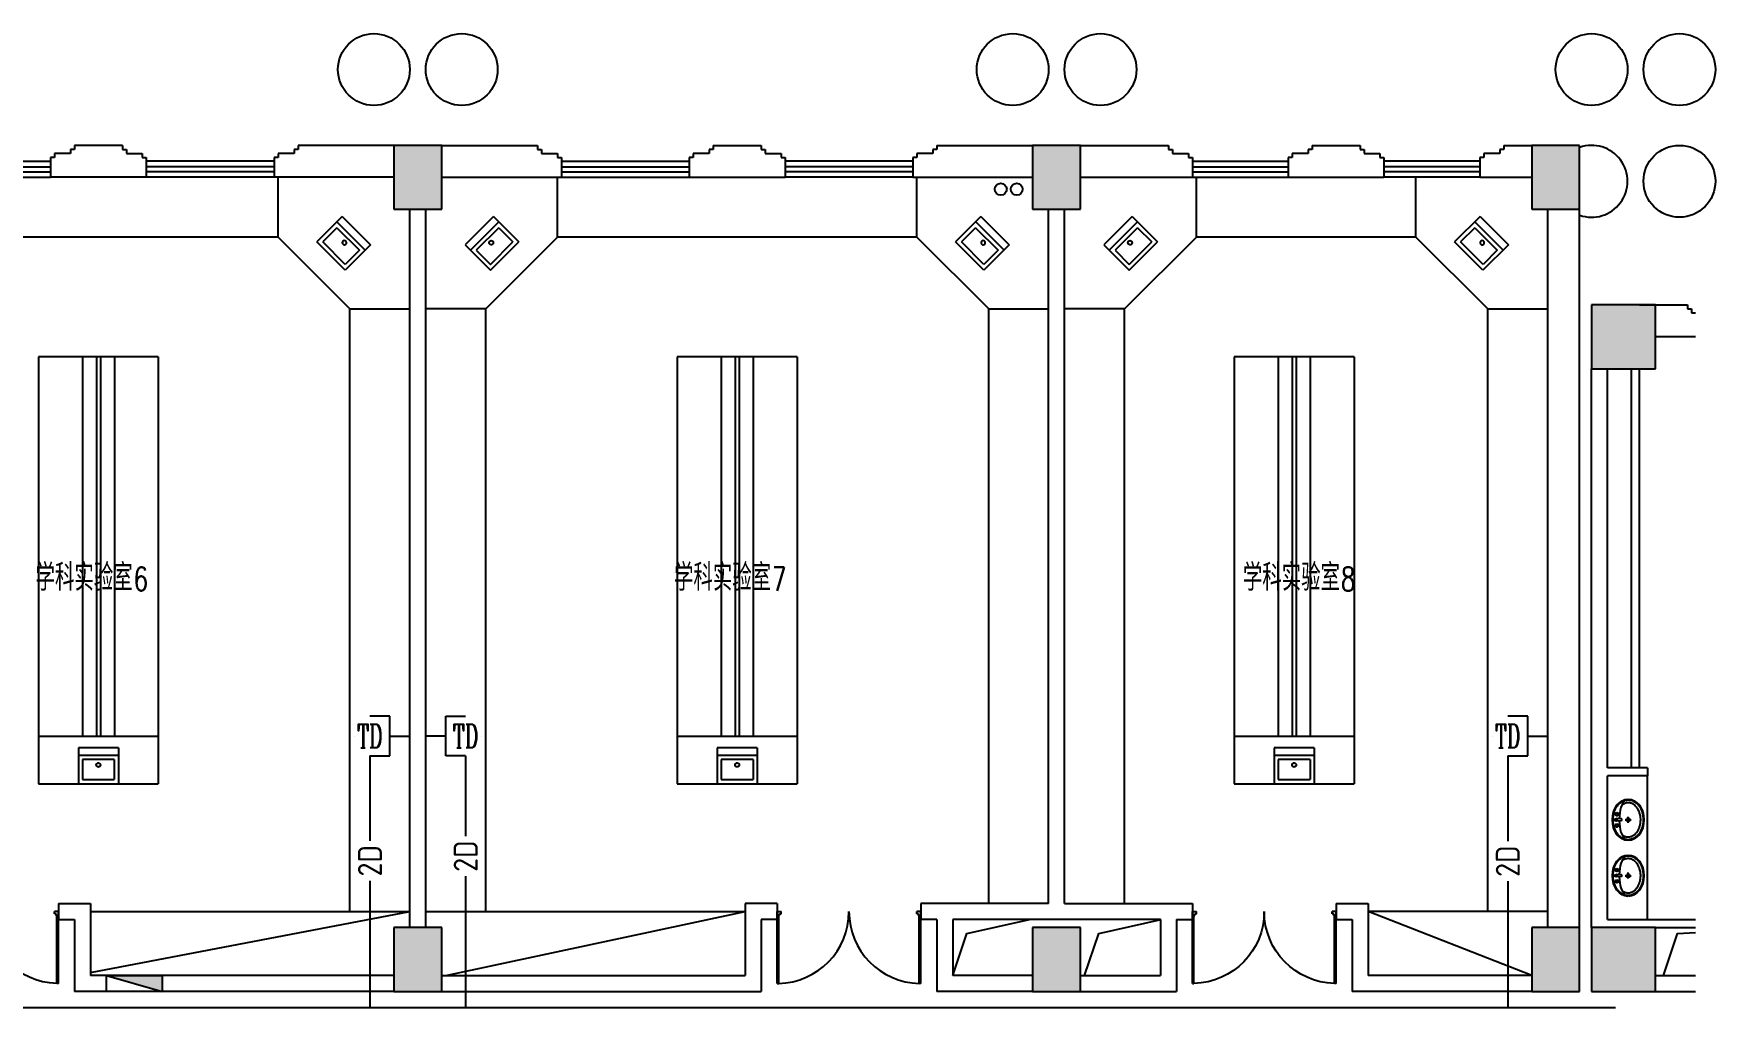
# Model space of a CAD drawing. Extents: x 190999 to 834799, y -200814 to 215286.
# Drawn here: x 382901 to 403962, y 11286 to 23486 of the extents above; entities that cross this region are included whole.
import ezdxf
from ezdxf.enums import TextEntityAlignment as Align

# ---------------------------------------------------------------- set-up
doc = ezdxf.new("R2010")
doc.units = 0
doc.header["$LTSCALE"] = 1000
doc.header["$MEASUREMENT"] = 0
for name, color, linetype in [('00-EQUIP', 3, 'Continuous'), ('00-SIG_TEXT', 7, 'Continuous'), ('00-WIRE-4', 6, 'Continuous'), ('A-卫生间', 250, 'Continuous'), ('A-墙线', 2, 'Continuous'), ('A-外包装修', 250, 'Continuous'), ('A-外窗', 145, 'Continuous'), ('A-家具', 250, 'Continuous'), ('A-门', 167, 'Continuous'), ('COLUMN', 2, 'Continuous'), ('EQUIP_消火栓', 6, 'Continuous'), ('PUB_HATCH', 250, 'Continuous'), ('房间名称', 7, 'Continuous'), ('桥架', 1, 'Continuous'), ('洞口线', 177, 'Continuous'), ('雨水管', 3, 'Continuous')]:
    doc.layers.add(name, color=color, linetype=linetype)
doc.styles.add('-GBCBIGGBENOR', font='GBENOR.shx', dxfattribs={"bigfont": 'GBCBIG.shx'})
doc.styles.add('_COMPLEX', font='COMPLEX.shx', dxfattribs={"width": 0.5})
doc.styles.add('_TCH_DIM', font='SIMPLEX', dxfattribs={"bigfont": 'GBCBIG'})
doc.styles.get("Standard").update_dxf_attribs({"font": 'simhei.ttf'})
doc.styles.add('zz-1', font='arial.ttf', dxfattribs={"width": 0.8})

# ---------------------------------------------------------------- blocks, each defined once
blk = doc.blocks.new('m1800')
at = {"layer": 'A-墙线'}
for p, q in [((-900, -100), (-900, 100)), ((900, -100), (900, 100))]:
    blk.add_line(p, q, dxfattribs=at)
at = {"layer": 'A-门'}
for p, q in [((-900, 900), (-900, 0)), ((-900, 900), (-880, 900)), ((-880, 900), (-880, 50)), ((880, 900), (880, 50)), ((900, 900), (880, 900)), ((900, 900), (900, 0)), ((-900, 50), (-870, 50)), ((-900, 0), (-850, 0)), ((-870, 50), (-870, 30)), ((-870, 30), (-850, 30)), ((-850, 30), (-850, 0)), ((850, 30), (850, 0)), ((870, 30), (850, 30)), ((900, 0), (850, 0)), ((870, 50), (870, 30)), ((900, 50), (870, 50))]:
    blk.add_line(p, q, dxfattribs=at)
for centre, start, end in [((-900, 0), 0, 88.7267), ((900, 0), 91.2733, 180)]:
    blk.add_arc(centre, 900, start, end, dxfattribs=at)
blk = doc.blocks.new('手盆')
at = {"layer": 'A-卫生间'}
for p, q in [((113, 12), (46, 16)), ((160, 0), (235, 0)), ((198, -37), (198, 38)), ((113, -11), (46, -16))]:
    blk.add_line(p, q, dxfattribs=at)
for centre, major_axis, ratio, start_param, end_param in [((198, 0), (0, 259), 0.763797, 3.141593, 9.424778), ((194, 0), (0, 259), 0.413212, 0.351725, 1.519021), ((106, 0), (0, 13.9), 0.9, 3.760941, 5.663837), ((194, 0), (0, 259), 0.413212, 1.620217, 2.789865)]:
    blk.add_ellipse(centre, major_axis=major_axis, ratio=ratio, start_param=start_param, end_param=end_param, dxfattribs=at)
for centre, major_axis in [((46, 0), (0, 15.8)), ((56, 71), (0, 20.6)), ((56, 71), (0, 15.6)), ((198, 0), (0, 23.4)), ((56, -71), (0, 20.6)), ((56, -71), (0, 15.6))]:
    blk.add_ellipse(centre, major_axis=major_axis, ratio=0.9, dxfattribs=at)
for points, knots in [([(198, -249), (204, -249), (211, -249), (228, -246), (239, -243), (260, -236), (270, -231), (290, -218), (299, -211), (317, -194), (325, -185), (340, -164), (347, -153), (360, -129), (365, -116), (374, -90), (378, -76), (383, -48), (385, -34), (387, -5), (387, 9), (385, 38), (383, 52), (377, 80), (373, 94), (364, 120), (358, 133), (345, 156), (338, 167), (323, 187), (314, 197), (296, 213), (287, 220), (267, 232), (257, 237), (236, 244), (225, 247), (204, 249), (193, 249), (171, 247), (161, 245), (140, 237), (129, 232), (110, 221), (100, 213), (82, 197), (74, 188), (58, 168), (51, 157), (38, 133), (32, 121), (23, 95), (19, 81), (13, 53), (11, 39), (9, 10), (9, -4), (10, -33), (12, -47), (18, -75), (21, -89), (30, -115), (36, -128), (48, -152), (55, -163), (70, -184), (78, -193), (96, -210), (105, -218), (125, -230), (135, -235), (156, -243), (167, -246), (184, -249), (191, -249), (198, -249)], [0, 0, 0, 0, 0.105369, 0.105369, 0.278747, 0.278747, 0.452125, 0.452125, 0.625504, 0.625504, 0.798882, 0.798882, 0.97226, 0.97226, 1.145639, 1.145639, 1.319017, 1.319017, 1.492395, 1.492395, 1.665774, 1.665774, 1.839152, 1.839152, 2.01253, 2.01253, 2.185909, 2.185909, 2.359287, 2.359287, 2.532665, 2.532665, 2.706044, 2.706044, 2.879422, 2.879422, 3.0528, 3.0528, 3.226179, 3.226179, 3.399557, 3.399557, 3.572935, 3.572935, 3.746313, 3.746313, 3.919692, 3.919692, 4.09307, 4.09307, 4.266448, 4.266448, 4.439827, 4.439827, 4.613205, 4.613205, 4.786583, 4.786583, 4.959962, 4.959962, 5.13334, 5.13334, 5.306718, 5.306718, 5.480097, 5.480097, 5.653475, 5.653475, 5.826853, 5.826853, 6.000232, 6.000232, 6.17361, 6.17361, 6.283185, 6.283185, 6.283185, 6.283185]), ([(119, -185), (121, -187), (123, -188), (130, -193), (135, -196), (146, -202), (152, -205), (163, -209), (169, -210), (180, -213), (186, -214), (194, -214), (196, -214), (198, -214), (204, -214), (209, -214), (222, -212), (229, -210), (241, -206), (245, -204), (254, -200), (259, -197), (269, -191), (275, -187), (286, -178), (291, -173), (300, -162), (304, -158), (314, -145), (319, -137), (327, -123), (329, -118), (334, -107), (336, -101), (341, -89), (343, -83), (346, -71), (348, -64), (351, -49), (352, -40), (354, -22), (355, -13), (355, 5), (355, 14), (354, 32), (352, 41), (349, 58), (348, 66), (343, 81), (341, 89), (335, 104), (332, 111), (326, 125), (322, 132), (314, 144), (310, 150), (301, 162), (296, 167), (287, 177), (281, 181), (272, 189), (267, 192), (256, 199), (250, 202), (238, 207), (233, 209), (223, 211), (217, 212), (205, 214), (198, 214), (186, 213), (181, 213), (171, 211), (166, 210), (151, 205), (141, 200), (128, 191), (123, 188), (119, 185)], [5.740897, 5.740897, 5.740897, 5.740897, 5.780874, 5.780874, 5.896829, 5.896829, 6.012784, 6.012784, 6.128739, 6.128739, 6.240697, 6.240697, 6.283185, 6.283185, 6.283185, 6.399826, 6.399826, 6.5409, 6.5409, 6.634, 6.634, 6.7271, 6.7271, 6.852188, 6.852188, 6.977276, 6.977276, 7.077377, 7.077377, 7.229977, 7.229977, 7.317389, 7.317389, 7.404801, 7.404801, 7.497094, 7.497094, 7.589386, 7.589386, 7.712334, 7.712334, 7.835281, 7.835281, 7.958228, 7.958228, 8.081175, 8.081175, 8.194983, 8.194983, 8.30879, 8.30879, 8.422598, 8.422598, 8.537599, 8.537599, 8.6526, 8.6526, 8.767602, 8.767602, 8.884432, 8.884432, 8.982435, 8.982435, 9.119467, 9.119467, 9.224191, 9.224191, 9.328914, 9.328914, 9.470087, 9.470087, 9.571187, 9.571187, 9.672288, 9.672288, 9.874489, 9.874489, 9.967059, 9.967059, 9.967059, 9.967059])]:
    blk.add_open_spline(points, degree=3, knots=knots, dxfattribs=at)
blk.add_point((46, 0), dxfattribs=at)
blk = doc.blocks.new('$TwtSys$00000434')
for p, q in [((-0.5, 0.5), (-0.5, -0.5)), ((-0.5, -0.5), (0.5, 0.5)), ((0.5, 0.5), (-0.5, 0.5)), ((0.5, -0.5), (0.5, 0.5)), ((-0.5, -0.5), (0.5, -0.5))]:
    blk.add_line(p, q)
blk.add_solid([(0.5, -0.5), (0.5, 0.5), (-0.5, -0.5)])
blk = doc.blocks.new('$plan$00001609')
at = {"linetype": 'Continuous'}
for p, q in [((0, -251), (0, 251)), ((0, 251), (450, 251)), ((93, -251), (93, 251)), ((450, 251), (450, -251)), ((146, -199), (146, 199)), ((146, 199), (397, 199)), ((397, 199), (397, -199)), ((146, -199), (397, -199)), ((0, -251), (450, -251))]:
    blk.add_line(p, q, dxfattribs=at)
blk.add_line((238, 2), (238, 0))
blk.add_arc((212, 0), 26, 4.716, 0, dxfattribs=at)
at = {"style": 'zz-1'}
for tag in ['YSIZE', 'XSIZE']:
    blk.add_attdef(tag, (0, 0), '', height=0.5, dxfattribs=at)
blk = doc.blocks.new('_LINKPT1')
at = {"color": 0}
blk.add_line((0, 0), (0, 0), dxfattribs=at)
blk = doc.blocks.new('IO37IMB6')
for p, q in [((-0.5, 0.499), (-0.5, 0.999)), ((0.5, 0.999), (0.5, 0.499)), ((0.5, 0.499), (-0.5, 0.499)), ((0, 0.5), (0, 0))]:
    blk.add_line(p, q)
at = {"xscale": 0.002, "yscale": 0.002, "zscale": 0.002}
for p in [(0, 1.384), (-0.5, 0.499), (0.5, 0.499), (0, 0)]:
    blk.add_blockref('_LINKPT1', p, dxfattribs=at)
at = {"style": '_COMPLEX', "width": 0.6, "flags": 8}
blk.add_attdef('$TEXT$', text='', height=0.6, dxfattribs=at).set_placement((0, 1), align=Align.MIDDLE_CENTER)
at = {"flags": 9}
blk.add_attdef('A', (0, 0), '', height=0.00002, dxfattribs=at)

msp = doc.modelspace()

# ---------------------------------------------------------------- hatches: boundary and pattern name
at = {"layer": 'PUB_HATCH'}
for points in [[(388011.6, 21286.5), (388011.6, 22086.5), (387411.6, 22086.5), (387411.6, 21286.5)], [(396011.6, 21286.5), (396011.6, 22086.5), (395411.6, 22086.5), (395411.6, 21286.5)], [(402261.6, 21286.5), (402261.6, 22086.5), (401661.6, 22086.5), (401661.6, 21286.5)], [(403211.6, 19286.5), (403211.6, 20086.5), (402411.6, 20086.5), (402411.6, 19286.5)], [(388011.6, 11486.5), (388011.6, 12286.5), (387411.6, 12286.5), (387411.6, 11486.5)], [(396011.6, 11486.5), (396011.6, 12286.5), (395411.6, 12286.5), (395411.6, 11486.5)], [(402261.6, 11486.5), (402261.6, 12286.5), (401661.6, 12286.5), (401661.6, 11486.5)], [(403211.6, 11486.5), (403211.6, 12286.5), (402411.6, 12286.5), (402411.6, 11486.5)]]:
    msp.add_hatch(color=256, dxfattribs=at).paths.add_polyline_path(points)

# ---------------------------------------------------------------- linework, layer by layer
at = {"layer": '00-WIRE-4'}
for p, q in [((387112.1, 14436.5), (387112.1, 13374.1)), ((388311.1, 14436.5), (388311.1, 13432.2)), ((401362.1, 14436.5), (401362.1, 13368.7)), ((387112.1, 12873.6), (387112.1, 11286.5)), ((388311.1, 12931.6), (388311.1, 11286.5)), ((401362.1, 12868.1), (401362.1, 11286.5))]:
    msp.add_line(p, q, dxfattribs=at)
at = {"layer": 'A-卫生间'}
for p, q in [((402911.6, 14286.5), (402911.6, 19286.5)), ((403011.6, 14286.5), (403011.6, 19286.5)), ((403111.6, 12386.5), (403111.6, 14186.5))]:
    msp.add_line(p, q, dxfattribs=at)
at = {"layer": 'A-墙线'}
for p, q in [((383161.6, 21936.5), (383111.6, 21936.5)), ((383111.6, 21936.5), (383111.6, 21686.5)), ((383161.6, 21986.5), (383161.6, 21936.5)), ((383361.6, 21986.5), (383161.6, 21986.5)), ((383361.6, 22036.5), (383361.6, 21986.5)), ((383411.6, 22036.5), (383361.6, 22036.5)), ((384011.6, 22086.5), (383411.6, 22086.5)), ((383411.6, 22086.5), (383411.6, 22036.5)), ((384011.6, 22086.5), (384011.6, 22036.5)), ((384011.6, 22036.5), (384061.6, 22036.5)), ((384061.6, 22036.5), (384061.6, 21986.5)), ((384061.6, 21986.5), (384261.6, 21986.5)), ((384261.6, 21986.5), (384261.6, 21936.5)), ((384261.6, 21936.5), (384311.6, 21936.5)), ((384311.6, 21936.5), (384311.6, 21686.5)), ((385961.6, 21936.5), (385911.6, 21936.5)), ((385911.6, 21936.5), (385911.6, 21686.5)), ((385961.6, 21986.5), (385961.6, 21936.5)), ((386161.6, 21986.5), (385961.6, 21986.5)), ((386161.6, 22036.5), (386161.6, 21986.5)), ((386211.6, 22036.5), (386161.6, 22036.5)), ((387411.6, 22086.5), (386211.6, 22086.5)), ((386211.6, 22086.5), (386211.6, 22036.5)), ((388011.6, 22086.5), (389211.6, 22086.5)), ((389211.6, 22086.5), (389211.6, 22036.5)), ((389211.6, 22036.5), (389261.6, 22036.5)), ((389261.6, 22036.5), (389261.6, 21986.5)), ((389261.6, 21986.5), (389461.6, 21986.5)), ((389461.6, 21986.5), (389461.6, 21936.5)), ((389461.6, 21936.5), (389511.6, 21936.5)), ((389511.6, 21936.5), (389511.6, 21686.5)), ((391161.6, 21936.5), (391111.6, 21936.5)), ((391111.6, 21936.5), (391111.6, 21686.5)), ((391161.6, 21986.5), (391161.6, 21936.5)), ((391361.6, 21986.5), (391161.6, 21986.5)), ((391361.6, 22036.5), (391361.6, 21986.5)), ((391411.6, 22036.5), (391361.6, 22036.5)), ((391411.6, 22086.5), (392011.6, 22086.5)), ((391411.6, 22086.5), (391411.6, 22036.5)), ((392011.6, 22086.5), (392011.6, 22036.5)), ((392011.6, 22036.5), (392061.6, 22036.5)), ((392061.6, 22036.5), (392061.6, 21986.5)), ((392061.6, 21986.5), (392261.6, 21986.5)), ((392261.6, 21986.5), (392261.6, 21936.5)), ((392261.6, 21936.5), (392311.6, 21936.5)), ((392311.6, 21936.5), (392311.6, 21686.5)), ((393961.6, 21936.5), (393911.6, 21936.5)), ((393911.6, 21936.5), (393911.6, 21686.5)), ((393961.6, 21986.5), (393961.6, 21936.5)), ((394161.6, 21986.5), (393961.6, 21986.5)), ((394161.6, 22036.5), (394161.6, 21986.5)), ((394211.6, 22036.5), (394161.6, 22036.5)), ((394211.6, 22086.5), (395411.6, 22086.5)), ((394211.6, 22086.5), (394211.6, 22036.5)), ((396011.6, 22086.5), (397111.6, 22086.5)), ((397111.6, 22086.5), (397111.6, 22036.5)), ((397111.6, 22036.5), (397161.6, 22036.5)), ((397161.6, 22036.5), (397161.6, 21986.5)), ((397161.6, 21986.5), (397361.6, 21986.5)), ((397361.6, 21986.5), (397361.6, 21936.5)), ((397361.6, 21936.5), (397411.6, 21936.5)), ((397411.6, 21936.5), (397411.6, 21686.5)), ((398661.6, 21936.5), (398611.6, 21936.5)), ((398611.6, 21936.5), (398611.6, 21686.5)), ((398661.6, 21986.5), (398661.6, 21936.5)), ((398861.6, 21986.5), (398661.6, 21986.5)), ((398861.6, 22036.5), (398861.6, 21986.5)), ((398911.6, 22036.5), (398861.6, 22036.5)), ((398911.6, 22086.5), (399511.6, 22086.5)), ((398911.6, 22086.5), (398911.6, 22036.5)), ((399511.6, 22086.5), (399511.6, 22036.5)), ((399511.6, 22036.5), (399561.6, 22036.5)), ((399561.6, 22036.5), (399561.6, 21986.5)), ((399561.6, 21986.5), (399761.6, 21986.5)), ((399761.6, 21986.5), (399761.6, 21936.5)), ((399761.6, 21936.5), (399811.6, 21936.5)), ((399811.6, 21936.5), (399811.6, 21686.5)), ((401061.6, 21936.5), (401011.6, 21936.5)), ((401011.6, 21936.5), (401011.6, 21686.5)), ((401061.6, 21986.5), (401061.6, 21936.5)), ((401261.6, 21986.5), (401061.6, 21986.5)), ((401261.6, 22036.5), (401261.6, 21986.5)), ((401311.6, 22036.5), (401261.6, 22036.5)), ((401311.6, 22086.5), (401661.6, 22086.5)), ((401311.6, 22086.5), (401311.6, 22036.5)), ((384311.6, 21686.5), (383111.6, 21686.5)), ((387411.6, 21686.5), (385911.6, 21686.5)), ((388011.6, 21686.5), (389511.6, 21686.5)), ((391111.6, 21686.5), (392311.6, 21686.5)), ((393911.6, 21686.5), (395411.6, 21686.5)), ((396011.6, 21686.5), (397411.6, 21686.5)), ((398611.6, 21686.5), (399811.6, 21686.5)), ((401011.6, 21686.5), (401661.6, 21686.5)), ((387611.6, 12286.5), (387611.6, 21286.5)), ((387811.6, 12286.5), (387811.6, 21286.5)), ((395611.6, 12586.5), (395611.6, 21286.5)), ((395811.6, 12586.5), (395811.6, 21286.5)), ((401861.6, 12286.5), (401861.6, 21286.5)), ((402261.6, 12286.5), (402261.6, 21286.5)), ((403011.6, 20086.5), (403611.6, 20086.5)), ((403611.6, 20086.5), (403611.6, 20036.5)), ((403611.6, 20036.5), (403661.6, 20036.5)), ((403661.6, 20036.5), (403661.6, 19986.5)), ((403661.6, 19986.5), (403711.6, 19986.5)), ((403711.6, 19686.5), (403211.6, 19686.5)), ((402411.6, 12286.5), (402411.6, 19286.5)), ((402611.6, 14286.5), (402611.6, 19286.5)), ((403111.6, 14286.5), (402611.6, 14286.5)), ((402611.6, 12386.5), (402611.6, 14186.5)), ((403111.6, 14186.5), (402611.6, 14186.5)), ((403111.6, 14286.5), (403111.6, 14186.5)), ((383211.6, 12586.5), (383611.6, 12586.5)), ((383611.6, 12586.5), (383611.6, 11686.5)), ((392211.6, 12586.5), (391811.6, 12586.5)), ((391811.6, 12586.5), (391811.6, 11686.5)), ((395611.6, 12586.5), (394011.6, 12586.5)), ((395811.6, 12586.5), (397411.6, 12586.5)), ((399211.6, 12586.5), (399611.6, 12586.5)), ((399611.6, 12586.5), (399611.6, 11686.5)), ((383211.6, 12386.5), (383411.6, 12386.5)), ((383411.6, 12386.5), (383411.6, 11486.5)), ((392211.6, 12386.5), (392011.6, 12386.5)), ((392011.6, 12386.5), (392011.6, 11486.5)), ((394211.6, 12386.5), (394011.6, 12386.5)), ((394211.6, 12386.5), (394211.6, 11486.5)), ((397011.6, 12386.5), (394411.6, 12386.5)), ((394411.6, 12386.5), (394411.6, 11686.5)), ((397011.6, 12386.5), (397011.6, 11686.5)), ((397211.6, 12386.5), (397411.6, 12386.5)), ((397211.6, 12386.5), (397211.6, 11486.5)), ((399211.6, 12386.5), (399411.6, 12386.5)), ((399411.6, 12386.5), (399411.6, 11486.5)), ((402611.6, 12386.5), (403711.6, 12386.5)), ((403211.6, 12286.5), (403711.6, 12286.5)), ((387411.6, 11686.5), (383611.6, 11686.5)), ((388011.6, 11686.5), (391811.6, 11686.5)), ((395411.6, 11686.5), (394411.6, 11686.5)), ((396011.6, 11686.5), (397011.6, 11686.5)), ((401661.6, 11686.5), (399611.6, 11686.5)), ((403211.6, 11686.5), (403711.6, 11686.5)), ((387411.6, 11486.5), (383411.6, 11486.5)), ((388011.6, 11486.5), (392011.6, 11486.5)), ((395411.6, 11486.5), (394211.6, 11486.5)), ((396011.6, 11486.5), (397211.6, 11486.5)), ((401661.6, 11486.5), (399411.6, 11486.5)), ((403211.6, 11486.5), (403711.6, 11486.5))]:
    msp.add_line(p, q, dxfattribs=at)
at = {"layer": 'A-外包装修'}
for centre in [(387161.6, 23036.5), (388261.6, 23036.5), (395161.6, 23036.5), (396261.6, 23036.5), (402411.6, 23036.5), (403511.6, 23036.5), (403511.6, 21636.5)]:
    msp.add_circle(centre, 450, dxfattribs=at)
msp.add_arc((402411.6, 21636.5), 450, 250.52878, 109.47122, dxfattribs=at)
at = {"layer": 'A-外窗'}
for p, q in [((381511.6, 21886.5), (383111.6, 21886.5)), ((381511.6, 21816.5), (383111.6, 21816.5)), ((381511.6, 21756.5), (383111.6, 21756.5)), ((385911.6, 21886.5), (384311.6, 21886.5)), ((385911.6, 21816.5), (384311.6, 21816.5)), ((385911.6, 21756.5), (384311.6, 21756.5)), ((389511.6, 21886.5), (391111.6, 21886.5)), ((389511.6, 21816.5), (391111.6, 21816.5)), ((389511.6, 21756.5), (391111.6, 21756.5)), ((393911.6, 21886.5), (392311.6, 21886.5)), ((393911.6, 21816.5), (392311.6, 21816.5)), ((393911.6, 21756.5), (392311.6, 21756.5)), ((397411.6, 21886.5), (398611.6, 21886.5)), ((397411.6, 21816.5), (398611.6, 21816.5)), ((397411.6, 21756.5), (398611.6, 21756.5)), ((401011.6, 21886.5), (399811.6, 21886.5)), ((401011.6, 21816.5), (399811.6, 21816.5)), ((401011.6, 21756.5), (399811.6, 21756.5)), ((381511.6, 21686.5), (383111.6, 21686.5)), ((385911.6, 21686.5), (384311.6, 21686.5)), ((389511.6, 21686.5), (391111.6, 21686.5)), ((393911.6, 21686.5), (392311.6, 21686.5)), ((397411.6, 21686.5), (398611.6, 21686.5)), ((401011.6, 21686.5), (399811.6, 21686.5))]:
    msp.add_line(p, q, dxfattribs=at)
at = {"layer": 'A-家具'}
for p, q in [((385961.6, 20936.5), (385961.6, 21686.5)), ((389461.6, 20936.5), (389461.6, 21686.5)), ((393961.6, 20936.5), (393961.6, 21686.5)), ((397461.6, 20936.5), (397461.6, 21686.5)), ((400211.6, 20936.5), (400211.6, 21686.5)), ((385961.6, 20936.5), (381461.6, 20936.5)), ((385961.6, 20936.5), (386861.6, 20036.5)), ((389461.6, 20936.5), (388561.6, 20036.5)), ((393961.6, 20936.5), (389461.6, 20936.5)), ((393961.6, 20936.5), (394861.6, 20036.5)), ((397461.6, 20936.5), (396561.6, 20036.5)), ((400211.6, 20936.5), (397461.6, 20936.5)), ((400211.6, 20936.5), (401111.6, 20036.5)), ((386861.6, 12486.5), (386861.6, 20036.5)), ((386861.6, 20036.5), (387611.6, 20036.5)), ((388561.6, 20036.5), (387811.6, 20036.5)), ((388561.6, 12486.5), (388561.6, 20036.5)), ((394861.6, 12586.5), (394861.6, 20036.5)), ((394861.6, 20036.5), (395611.6, 20036.5)), ((396561.6, 20036.5), (395811.6, 20036.5)), ((396561.6, 12586.5), (396561.6, 20036.5)), ((401111.6, 12486.5), (401111.6, 20036.5)), ((401111.6, 20036.5), (401861.6, 20036.5)), ((384461.6, 19436.5), (382961.6, 19436.5)), ((382961.6, 19436.5), (382961.6, 14086.5)), ((383511.6, 19436.5), (383511.6, 14686.5)), ((383686.6, 19436.5), (383686.6, 14686.5)), ((383736.6, 19436.5), (383736.6, 14686.5)), ((383911.6, 19436.5), (383911.6, 14686.5)), ((384461.6, 19436.5), (384461.6, 14086.5)), ((392461.6, 19436.5), (390961.6, 19436.5)), ((390961.6, 19436.5), (390961.6, 14086.5)), ((391511.6, 19436.5), (391511.6, 14686.5)), ((391686.6, 19436.5), (391686.6, 14686.5)), ((391736.6, 19436.5), (391736.6, 14686.5)), ((391911.6, 19436.5), (391911.6, 14686.5)), ((392461.6, 19436.5), (392461.6, 14086.5)), ((399436.6, 19436.5), (397936.6, 19436.5)), ((397936.6, 19436.5), (397936.6, 14086.5)), ((398486.6, 19436.5), (398486.6, 14686.5)), ((398661.6, 19436.5), (398661.6, 14686.5)), ((398711.6, 19436.5), (398711.6, 14686.5)), ((398886.6, 19436.5), (398886.6, 14686.5)), ((399436.6, 19436.5), (399436.6, 14086.5)), ((382961.6, 14686.5), (384461.6, 14686.5)), ((390961.6, 14686.5), (392461.6, 14686.5)), ((397936.6, 14686.5), (399436.6, 14686.5)), ((382961.6, 14086.5), (384461.6, 14086.5)), ((390961.6, 14086.5), (392461.6, 14086.5)), ((397936.6, 14086.5), (399436.6, 14086.5)), ((383611.6, 12486.5), (387611.6, 12486.5)), ((383611.6, 11724.6), (387611.6, 12486.5)), ((387811.6, 12486.5), (391811.6, 12486.5)), ((388061.6, 11686.5), (391811.6, 12486.5)), ((401861.6, 12486.5), (399611.6, 12486.5)), ((401661.6, 11686.5), (399611.6, 12486.5))]:
    msp.add_line(p, q, dxfattribs=at)
at = {"layer": 'COLUMN'}
for p, q in [((388011.6, 22086.5), (387411.6, 22086.5)), ((387411.6, 22086.5), (387411.6, 21286.5)), ((388011.6, 21286.5), (388011.6, 22086.5)), ((396011.6, 22086.5), (395411.6, 22086.5)), ((395411.6, 22086.5), (395411.6, 21286.5)), ((396011.6, 21286.5), (396011.6, 22086.5)), ((402261.6, 22086.5), (401661.6, 22086.5)), ((401661.6, 22086.5), (401661.6, 21286.5)), ((402261.6, 21286.5), (402261.6, 22086.5)), ((387411.6, 21286.5), (388011.6, 21286.5)), ((395411.6, 21286.5), (396011.6, 21286.5)), ((401661.6, 21286.5), (402261.6, 21286.5)), ((403211.6, 20086.5), (402411.6, 20086.5)), ((402411.6, 20086.5), (402411.6, 19286.5)), ((403211.6, 19286.5), (403211.6, 20086.5)), ((402411.6, 19286.5), (403211.6, 19286.5)), ((388011.6, 12286.5), (387411.6, 12286.5)), ((387411.6, 12286.5), (387411.6, 11486.5)), ((388011.6, 11486.5), (388011.6, 12286.5)), ((396011.6, 12286.5), (395411.6, 12286.5)), ((395411.6, 12286.5), (395411.6, 11486.5)), ((396011.6, 11486.5), (396011.6, 12286.5)), ((402261.6, 12286.5), (401661.6, 12286.5)), ((401661.6, 12286.5), (401661.6, 11486.5)), ((402261.6, 11486.5), (402261.6, 12286.5)), ((403211.6, 12286.5), (402411.6, 12286.5)), ((402411.6, 12286.5), (402411.6, 11486.5)), ((403211.6, 11486.5), (403211.6, 12286.5)), ((387411.6, 11486.5), (388011.6, 11486.5)), ((395411.6, 11486.5), (396011.6, 11486.5)), ((401661.6, 11486.5), (402261.6, 11486.5)), ((402411.6, 11486.5), (403211.6, 11486.5))]:
    msp.add_line(p, q, dxfattribs=at)
at = {"layer": '桥架'}
msp.add_line((335111.6, 11286.5), (402711.6, 11286.5), dxfattribs=at)
at = {"layer": '洞口线', "ltscale": 2}
for points in [[(394411.6, 11686.5), (394589.5, 12212.9), (395372.7, 12386.5)], [(396061.6, 11686.5), (396239.5, 12212.9), (397022.7, 12386.5)], [(403311.6, 11686.5), (403489.5, 12212.9), (403711.6, 12225.3)]]:
    msp.add_lwpolyline(points, dxfattribs=at)
at = {"layer": '雨水管'}
for centre in [(395011.6, 21536.5), (395211.6, 21536.5)]:
    msp.add_circle(centre, 75, dxfattribs=at)

# ---------------------------------------------------------------- block references
for p in [(402671.6, 13636.5), (402671.6, 12936.5)]:
    msp.add_blockref('手盆', p)
at = {"layer": '00-EQUIP'}
ref = msp.add_blockref('IO37IMB6', (387611.6, 14686.5), dxfattribs=dict(at, xscale=-500, yscale=500, zscale=500, rotation=90))
ref.add_attrib('$TEXT$', 'TD', dxfattribs={"layer": '0', "height": 300, "style": '_COMPLEX', "width": 0.6, "flags": 8}).set_placement((387111.6, 14686.5), align=Align.MIDDLE_CENTER)
ref = msp.add_blockref('IO37IMB6', (387811.6, 14686.5), dxfattribs=dict(at, xscale=500, yscale=500, zscale=500, rotation=270))
ref.add_attrib('$TEXT$', 'TD', dxfattribs={"layer": '0', "height": 300, "style": '_COMPLEX', "width": 0.6, "flags": 8}).set_placement((388311.6, 14686.5), align=Align.MIDDLE_CENTER)
ref = msp.add_blockref('IO37IMB6', (401861.6, 14686.5), dxfattribs=dict(at, xscale=-500, yscale=500, zscale=500, rotation=90))
ref.add_attrib('$TEXT$', 'TD', dxfattribs={"layer": '0', "height": 300, "style": '_COMPLEX', "width": 0.6, "flags": 8}).set_placement((401361.6, 14686.5), align=Align.MIDDLE_CENTER)
at = {"layer": 'A-家具', "rotation": 225}
for p in [(386942, 21016.8), (394942, 21016.8), (401192, 21016.8)]:
    msp.add_blockref('$plan$00001609', p, dxfattribs=at)
at = {"layer": 'A-家具', "yscale": -1}
for p, rotation in [((388481.3, 21016.8), 315), ((396481.3, 21016.8), 315), ((383711.6, 14536.5), 270), ((391711.6, 14536.5), 270), ((398686.6, 14536.5), 270)]:
    msp.add_blockref('$plan$00001609', p, dxfattribs=dict(at, rotation=rotation))
at = {"layer": 'A-门', "xscale": -1, "rotation": 180}
for p in [(382311.6, 12486.5), (398311.6, 12486.5)]:
    msp.add_blockref('m1800', p, dxfattribs=at)
at = {"layer": 'A-门', "rotation": 180}
msp.add_blockref('m1800', (393111.6, 12486.5), dxfattribs=at)
at = {"layer": 'EQUIP_消火栓', "xscale": -700, "yscale": 200, "zscale": 700, "rotation": 180}
msp.add_blockref('$TwtSys$00000434', (384161.9, 11586.5), dxfattribs=at)

# ---------------------------------------------------------------- texts
at = {"layer": '00-SIG_TEXT', "style": '-GBCBIGGBENOR'}
for p in [(387112.1, 13123.8), (388311.1, 13181.9), (401362.1, 13118.4)]:
    msp.add_text('2D', height=300, rotation=90, dxfattribs=at).set_placement(p, align=Align.MIDDLE_CENTER)
at = {"layer": '房间名称', "style": '_TCH_DIM'}
for p in [(382925, 16504.8), (390920, 16504.8), (398045, 16504.8)]:
    msp.add_text('学科实验室', height=337.59, dxfattribs=at).set_placement(p)
at = {"layer": '房间名称', "style": '_TCH_DIM', "width": 0.705882}
for s, p in [('6', (384153.7, 16504.8)), ('7', (392148.7, 16504.8)), ('8', (399273.7, 16504.8))]:
    msp.add_text(s, height=297.5, dxfattribs=at).set_placement(p)

doc.saveas('drawing.dxf')
